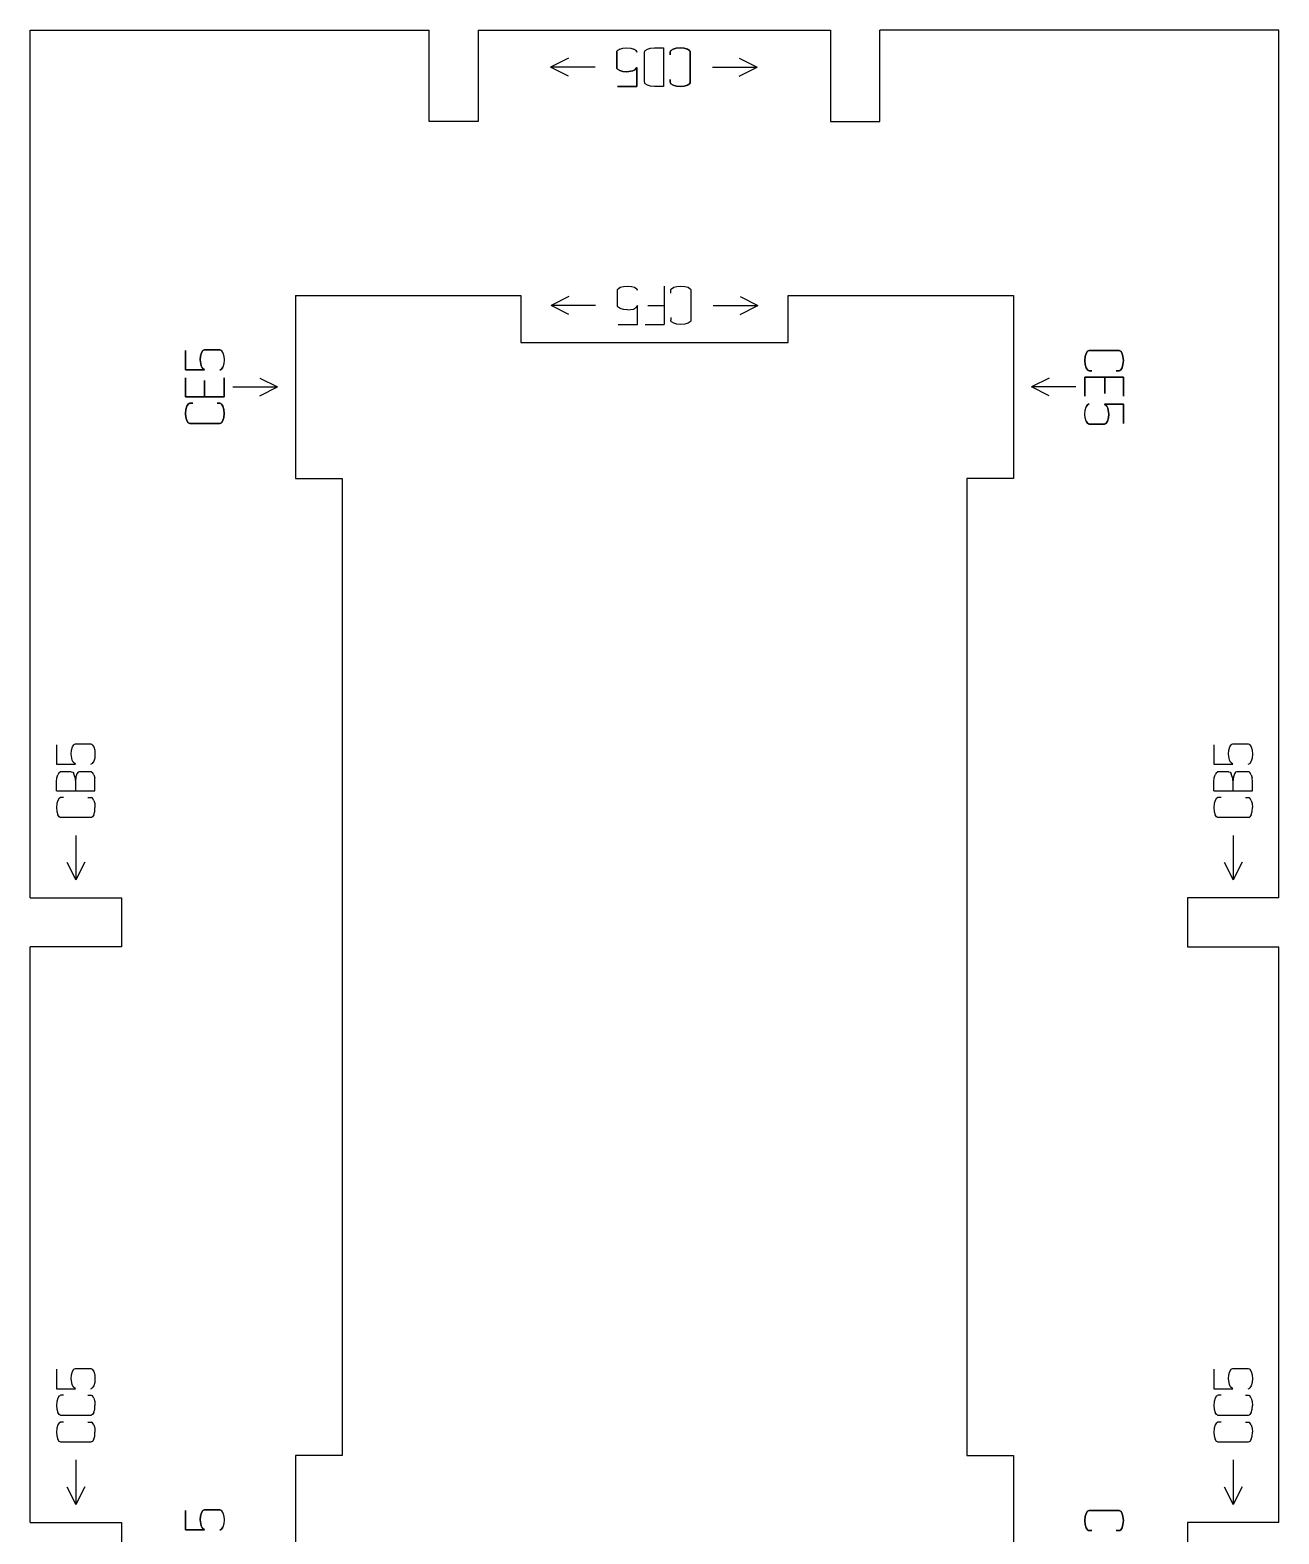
# Model space of a CAD drawing. Header units: millimetres. Extents: x -1249 to -1109, y -87 to 253.
# Drawn here: x -1248.7 to -1108.7, y 84.1 to 252.6 of the extents above; entities that cross this region are included whole.
import ezdxf

# ---------------------------------------------------------------- set-up
doc = ezdxf.new("R2010")
doc.units = ezdxf.units.MM
doc.layers.add('code', color=2, linetype='Continuous')
doc.layers.add('drawings', color=7, linetype='Continuous')

msp = doc.modelspace()

# ---------------------------------------------------------------- linework, layer by layer
at = {"layer": 'code'}
for p, q in [((-1188.32, 249.49), (-1190.32, 248.49)), ((-1182.88, 250.26), (-1182.9, 250.16)), ((-1182.9, 250.16), (-1182.88, 250.26)), ((-1182.9, 250.16), (-1182.9, 248.45)), ((-1182.9, 248.45), (-1182.9, 250.16)), ((-1182.81, 250.34), (-1182.88, 250.26)), ((-1182.88, 250.26), (-1182.81, 250.34)), ((-1182.57, 250.5), (-1182.81, 250.34)), ((-1182.81, 250.34), (-1182.57, 250.5)), ((-1182.57, 250.5), (-1182.21, 250.61)), ((-1182.21, 250.61), (-1181.77, 250.64)), ((-1181.77, 250.64), (-1181.33, 250.61)), ((-1181.33, 250.61), (-1180.97, 250.5)), ((-1180.97, 250.5), (-1180.73, 250.34)), ((-1180.73, 250.34), (-1180.97, 250.5)), ((-1180.73, 250.34), (-1180.67, 250.26)), ((-1180.67, 250.26), (-1180.73, 250.34)), ((-1180.67, 250.26), (-1180.65, 250.16)), ((-1180.65, 250.16), (-1180.67, 250.26)), ((-1179.79, 250.16), (-1179.77, 250.26)), ((-1179.79, 246.81), (-1179.79, 250.16)), ((-1179.77, 250.26), (-1179.71, 250.35)), ((-1179.71, 250.35), (-1179.47, 250.5)), ((-1179.47, 250.5), (-1179.11, 250.61)), ((-1179.11, 250.61), (-1178.67, 250.64)), ((-1178.67, 250.64), (-1177.65, 250.64)), ((-1177.65, 250.64), (-1177.65, 246.33)), ((-1176.91, 250.16), (-1176.89, 250.26)), ((-1176.89, 250.26), (-1176.91, 250.16)), ((-1176.91, 249.85), (-1176.91, 250.16)), ((-1176.91, 250.16), (-1176.91, 249.85)), ((-1176.89, 250.26), (-1176.83, 250.35)), ((-1176.83, 250.35), (-1176.89, 250.26)), ((-1176.83, 250.35), (-1176.58, 250.5)), ((-1176.58, 250.5), (-1176.83, 250.35)), ((-1176.58, 250.5), (-1176.23, 250.61)), ((-1176.23, 250.61), (-1176.58, 250.5)), ((-1176.23, 250.61), (-1175.78, 250.64)), ((-1175.78, 250.64), (-1176.23, 250.61)), ((-1175.78, 250.64), (-1175.34, 250.61)), ((-1175.34, 250.61), (-1175.78, 250.64)), ((-1175.34, 250.61), (-1174.98, 250.5)), ((-1174.98, 250.5), (-1175.34, 250.61)), ((-1174.98, 250.5), (-1174.74, 250.35)), ((-1174.74, 250.35), (-1174.98, 250.5)), ((-1174.74, 250.35), (-1174.68, 250.26)), ((-1174.68, 250.26), (-1174.74, 250.35)), ((-1174.68, 250.26), (-1174.66, 250.16)), ((-1174.66, 250.16), (-1174.68, 250.26)), ((-1174.66, 250.16), (-1174.66, 246.81)), ((-1174.66, 246.81), (-1174.66, 250.16)), ((-1169.16, 249.49), (-1167.16, 248.49)), ((-1185.32, 248.49), (-1190.32, 248.49)), ((-1188.32, 247.49), (-1190.32, 248.49)), ((-1182.9, 248.45), (-1182.88, 248.35)), ((-1182.88, 248.35), (-1182.9, 248.45)), ((-1182.88, 248.35), (-1182.81, 248.26)), ((-1182.81, 248.26), (-1182.88, 248.35)), ((-1182.81, 248.26), (-1182.57, 248.11)), ((-1182.57, 248.11), (-1182.81, 248.26)), ((-1182.57, 248.11), (-1182.21, 248)), ((-1182.21, 248), (-1182.57, 248.11)), ((-1182.21, 248), (-1181.77, 247.97)), ((-1181.77, 247.97), (-1182.21, 248)), ((-1181.77, 247.97), (-1181.1, 248.07)), ((-1181.1, 248.07), (-1181.77, 247.97)), ((-1181.1, 248.07), (-1180.87, 248.19)), ((-1180.87, 248.19), (-1181.1, 248.07)), ((-1180.87, 248.19), (-1180.65, 248.45)), ((-1180.65, 248.45), (-1180.87, 248.19)), ((-1180.65, 248.45), (-1180.65, 246.33)), ((-1180.65, 246.33), (-1180.65, 248.45)), ((-1172.16, 248.49), (-1167.16, 248.49)), ((-1169.16, 247.49), (-1167.16, 248.49)), ((-1180.65, 246.33), (-1182.82, 246.33)), ((-1182.82, 246.33), (-1180.65, 246.33)), ((-1179.77, 246.72), (-1179.79, 246.81)), ((-1179.71, 246.63), (-1179.77, 246.72)), ((-1179.47, 246.48), (-1179.71, 246.63)), ((-1179.1, 246.37), (-1179.47, 246.48)), ((-1178.67, 246.33), (-1179.1, 246.37)), ((-1177.65, 246.33), (-1178.67, 246.33)), ((-1176.91, 246.81), (-1176.91, 247.12)), ((-1176.91, 247.12), (-1176.91, 246.81)), ((-1176.89, 246.72), (-1176.91, 246.81)), ((-1176.91, 246.81), (-1176.89, 246.72)), ((-1176.83, 246.63), (-1176.89, 246.72)), ((-1176.89, 246.72), (-1176.83, 246.63)), ((-1176.58, 246.48), (-1176.83, 246.63)), ((-1176.83, 246.63), (-1176.58, 246.48)), ((-1176.22, 246.37), (-1176.58, 246.48)), ((-1176.58, 246.48), (-1176.22, 246.37)), ((-1175.78, 246.33), (-1176.22, 246.37)), ((-1176.22, 246.37), (-1175.78, 246.33)), ((-1175.34, 246.37), (-1175.78, 246.33)), ((-1175.78, 246.33), (-1175.34, 246.37)), ((-1174.98, 246.48), (-1175.34, 246.37)), ((-1175.34, 246.37), (-1174.98, 246.48)), ((-1174.74, 246.63), (-1174.98, 246.48)), ((-1174.98, 246.48), (-1174.74, 246.63)), ((-1174.68, 246.72), (-1174.74, 246.63)), ((-1174.74, 246.63), (-1174.68, 246.72)), ((-1174.66, 246.81), (-1174.68, 246.72)), ((-1174.68, 246.72), (-1174.66, 246.81)), ((-1188.27, 222.77), (-1190.27, 221.77)), ((-1182.82, 223.47), (-1182.8, 223.56)), ((-1182.82, 221.76), (-1182.82, 223.47)), ((-1182.8, 223.56), (-1182.74, 223.65)), ((-1182.74, 223.65), (-1182.5, 223.81)), ((-1182.5, 223.81), (-1182.14, 223.91)), ((-1182.14, 223.91), (-1181.7, 223.95)), ((-1181.7, 223.95), (-1181.26, 223.91)), ((-1181.26, 223.91), (-1180.9, 223.81)), ((-1180.9, 223.81), (-1180.66, 223.65)), ((-1180.66, 223.65), (-1180.6, 223.56)), ((-1180.58, 223.47), (-1180.6, 223.56)), ((-1177.58, 223.95), (-1177.58, 221.77)), ((-1176.84, 223.47), (-1176.82, 223.56)), ((-1176.84, 223.16), (-1176.84, 223.47)), ((-1176.82, 223.56), (-1176.75, 223.65)), ((-1176.75, 223.65), (-1176.51, 223.81)), ((-1176.51, 223.81), (-1176.16, 223.91)), ((-1176.16, 223.91), (-1175.71, 223.95)), ((-1175.71, 223.95), (-1175.27, 223.91)), ((-1175.27, 223.91), (-1174.91, 223.81)), ((-1174.91, 223.81), (-1174.67, 223.66)), ((-1174.67, 223.66), (-1174.61, 223.57)), ((-1174.61, 223.57), (-1174.59, 223.47)), ((-1174.59, 223.47), (-1174.59, 220.12)), ((-1169.08, 222.77), (-1167.08, 221.77)), ((-1185.27, 221.77), (-1190.27, 221.77)), ((-1188.27, 220.77), (-1190.27, 221.77)), ((-1182.8, 221.66), (-1182.82, 221.76)), ((-1182.74, 221.57), (-1182.8, 221.66)), ((-1182.5, 221.42), (-1182.74, 221.57)), ((-1182.14, 221.31), (-1182.5, 221.42)), ((-1181.7, 221.28), (-1182.14, 221.31)), ((-1181.7, 221.28), (-1181.03, 221.38)), ((-1181.03, 221.38), (-1180.79, 221.5)), ((-1180.58, 221.76), (-1180.79, 221.5)), ((-1180.58, 219.64), (-1180.58, 221.76)), ((-1179.41, 221.77), (-1177.58, 221.77)), ((-1177.58, 221.77), (-1177.58, 219.64)), ((-1172.08, 221.77), (-1167.08, 221.77)), ((-1169.08, 220.77), (-1167.08, 221.77)), ((-1182.75, 219.64), (-1180.58, 219.64)), ((-1179.71, 219.64), (-1177.58, 219.64)), ((-1176.84, 220.43), (-1176.84, 220.12)), ((-1176.82, 220.03), (-1176.84, 220.12)), ((-1176.75, 219.94), (-1176.82, 220.03)), ((-1176.51, 219.78), (-1176.75, 219.94)), ((-1176.15, 219.68), (-1176.51, 219.78)), ((-1175.71, 219.64), (-1176.15, 219.68)), ((-1175.27, 219.68), (-1175.71, 219.64)), ((-1174.91, 219.78), (-1175.27, 219.68)), ((-1174.67, 219.94), (-1174.91, 219.78)), ((-1174.61, 220.03), (-1174.67, 219.94)), ((-1174.59, 220.12), (-1174.61, 220.03)), ((-1231.23, 214.55), (-1231.23, 216.72)), ((-1231.23, 216.72), (-1231.23, 214.55)), ((-1229.56, 216.11), (-1229.59, 215.67)), ((-1229.59, 215.67), (-1229.56, 216.11)), ((-1229.45, 216.47), (-1229.56, 216.11)), ((-1229.56, 216.11), (-1229.45, 216.47)), ((-1229.29, 216.72), (-1229.45, 216.47)), ((-1229.45, 216.47), (-1229.29, 216.72)), ((-1229.21, 216.78), (-1229.29, 216.72)), ((-1229.29, 216.72), (-1229.21, 216.78)), ((-1229.11, 216.8), (-1229.21, 216.78)), ((-1229.21, 216.78), (-1229.11, 216.8)), ((-1227.4, 216.8), (-1229.11, 216.8)), ((-1229.11, 216.8), (-1227.4, 216.8)), ((-1227.3, 216.78), (-1227.4, 216.8)), ((-1227.4, 216.8), (-1227.3, 216.78)), ((-1227.21, 216.72), (-1227.3, 216.78)), ((-1227.3, 216.78), (-1227.21, 216.72)), ((-1227.06, 216.47), (-1227.21, 216.72)), ((-1227.21, 216.72), (-1227.06, 216.47)), ((-1227.06, 216.47), (-1226.95, 216.11)), ((-1226.95, 216.11), (-1226.92, 215.67)), ((-1130.42, 215.6), (-1130.38, 216.04)), ((-1130.38, 216.04), (-1130.42, 215.6)), ((-1130.38, 216.04), (-1130.28, 216.4)), ((-1130.28, 216.4), (-1130.38, 216.04)), ((-1130.28, 216.4), (-1130.13, 216.64)), ((-1130.13, 216.64), (-1130.28, 216.4)), ((-1130.13, 216.64), (-1130.04, 216.7)), ((-1130.04, 216.7), (-1130.13, 216.64)), ((-1130.04, 216.7), (-1129.94, 216.72)), ((-1129.94, 216.72), (-1130.04, 216.7)), ((-1129.94, 216.72), (-1126.59, 216.72)), ((-1126.59, 216.72), (-1129.94, 216.72)), ((-1126.59, 216.72), (-1126.5, 216.7)), ((-1126.5, 216.7), (-1126.59, 216.72)), ((-1126.5, 216.7), (-1126.41, 216.64)), ((-1126.41, 216.64), (-1126.5, 216.7)), ((-1126.41, 216.64), (-1126.25, 216.4)), ((-1126.25, 216.4), (-1126.41, 216.64)), ((-1126.25, 216.4), (-1126.15, 216.04)), ((-1126.15, 216.04), (-1126.25, 216.4)), ((-1126.15, 216.04), (-1126.11, 215.6)), ((-1126.11, 215.6), (-1126.15, 216.04)), ((-1229.11, 214.55), (-1231.23, 214.55)), ((-1231.23, 214.55), (-1229.11, 214.55)), ((-1229.59, 215.67), (-1229.49, 215)), ((-1229.49, 215), (-1229.59, 215.67)), ((-1229.49, 215), (-1229.36, 214.77)), ((-1229.36, 214.77), (-1229.49, 215)), ((-1229.36, 214.77), (-1229.11, 214.55)), ((-1229.11, 214.55), (-1229.36, 214.77)), ((-1227.3, 214.57), (-1227.4, 214.55)), ((-1227.4, 214.55), (-1227.3, 214.57)), ((-1227.21, 214.63), (-1227.3, 214.57)), ((-1227.3, 214.57), (-1227.21, 214.63)), ((-1227.06, 214.87), (-1227.21, 214.63)), ((-1227.21, 214.63), (-1227.06, 214.87)), ((-1226.95, 215.23), (-1227.06, 214.87)), ((-1226.92, 215.67), (-1226.95, 215.23)), ((-1130.38, 215.15), (-1130.42, 215.6)), ((-1130.42, 215.6), (-1130.38, 215.15)), ((-1130.28, 214.8), (-1130.38, 215.15)), ((-1130.38, 215.15), (-1130.28, 214.8)), ((-1130.12, 214.55), (-1130.28, 214.8)), ((-1130.28, 214.8), (-1130.12, 214.55)), ((-1130.03, 214.49), (-1130.12, 214.55)), ((-1130.12, 214.55), (-1130.03, 214.49)), ((-1129.94, 214.47), (-1130.03, 214.49)), ((-1130.03, 214.49), (-1129.94, 214.47)), ((-1129.63, 214.47), (-1129.94, 214.47)), ((-1129.94, 214.47), (-1129.63, 214.47)), ((-1126.59, 214.47), (-1126.9, 214.47)), ((-1126.9, 214.47), (-1126.59, 214.47)), ((-1126.5, 214.49), (-1126.59, 214.47)), ((-1126.59, 214.47), (-1126.5, 214.49)), ((-1126.41, 214.55), (-1126.5, 214.49)), ((-1126.5, 214.49), (-1126.41, 214.55)), ((-1126.25, 214.8), (-1126.41, 214.55)), ((-1126.41, 214.55), (-1126.25, 214.8)), ((-1126.15, 215.16), (-1126.25, 214.8)), ((-1126.25, 214.8), (-1126.15, 215.16)), ((-1126.11, 215.6), (-1126.15, 215.16)), ((-1126.15, 215.16), (-1126.11, 215.6)), ((-1231.23, 211.55), (-1231.23, 213.68)), ((-1231.23, 213.68), (-1231.23, 211.55)), ((-1229.13, 211.55), (-1229.13, 213.38)), ((-1229.13, 213.38), (-1229.13, 211.55)), ((-1226.92, 211.55), (-1226.92, 213.68)), ((-1226.92, 213.68), (-1226.92, 211.55)), ((-1225.92, 212.64), (-1220.92, 212.64)), ((-1222.92, 213.64), (-1220.92, 212.64)), ((-1222.92, 211.64), (-1220.92, 212.64)), ((-1134.42, 213.64), (-1136.42, 212.64)), ((-1131.42, 212.64), (-1136.42, 212.64)), ((-1134.42, 211.64), (-1136.42, 212.64)), ((-1130.42, 213.73), (-1126.11, 213.73)), ((-1128.2, 213.73), (-1130.42, 213.73)), ((-1130.42, 213.73), (-1130.42, 211.6)), ((-1130.42, 211.6), (-1130.42, 213.73)), ((-1126.11, 213.73), (-1128.2, 213.73)), ((-1128.2, 213.73), (-1128.2, 211.9)), ((-1128.2, 211.9), (-1128.2, 213.73)), ((-1126.11, 213.73), (-1126.11, 211.6)), ((-1126.11, 211.6), (-1126.11, 213.73)), ((-1226.92, 211.55), (-1231.23, 211.55)), ((-1231.23, 211.55), (-1229.13, 211.55)), ((-1231.08, 210.48), (-1230.93, 210.73)), ((-1230.93, 210.73), (-1231.08, 210.48)), ((-1230.93, 210.73), (-1230.84, 210.79)), ((-1230.84, 210.79), (-1230.93, 210.73)), ((-1230.84, 210.79), (-1230.75, 210.81)), ((-1230.75, 210.81), (-1230.84, 210.79)), ((-1230.75, 210.81), (-1230.44, 210.81)), ((-1230.44, 210.81), (-1230.75, 210.81)), ((-1229.13, 211.55), (-1226.92, 211.55)), ((-1227.7, 210.81), (-1227.4, 210.81)), ((-1227.4, 210.81), (-1227.7, 210.81)), ((-1227.4, 210.81), (-1227.3, 210.79)), ((-1227.3, 210.79), (-1227.4, 210.81)), ((-1227.3, 210.79), (-1227.21, 210.73)), ((-1227.21, 210.73), (-1227.3, 210.79)), ((-1227.21, 210.73), (-1227.06, 210.48)), ((-1227.06, 210.48), (-1227.21, 210.73)), ((-1130.12, 210.65), (-1130.03, 210.71)), ((-1130.03, 210.71), (-1130.12, 210.65)), ((-1130.03, 210.71), (-1129.94, 210.73)), ((-1129.94, 210.73), (-1130.03, 210.71)), ((-1127.97, 210.51), (-1128.23, 210.73)), ((-1128.23, 210.73), (-1126.11, 210.73)), ((-1126.11, 210.73), (-1128.23, 210.73)), ((-1128.23, 210.73), (-1127.97, 210.51)), ((-1126.11, 210.73), (-1126.11, 208.56)), ((-1126.11, 208.56), (-1126.11, 210.73)), ((-1231.23, 209.68), (-1231.19, 210.12)), ((-1231.19, 210.12), (-1231.23, 209.68)), ((-1231.19, 209.25), (-1231.23, 209.68)), ((-1231.23, 209.68), (-1231.19, 209.25)), ((-1231.19, 210.12), (-1231.08, 210.48)), ((-1231.08, 210.48), (-1231.19, 210.12)), ((-1231.08, 208.88), (-1231.19, 209.25)), ((-1231.19, 209.25), (-1231.08, 208.88)), ((-1227.06, 210.48), (-1226.95, 210.13)), ((-1226.95, 210.13), (-1227.06, 210.48)), ((-1226.95, 209.24), (-1227.06, 208.88)), ((-1227.06, 208.88), (-1226.95, 209.24)), ((-1226.95, 210.13), (-1226.92, 209.68)), ((-1226.92, 209.68), (-1226.95, 210.13)), ((-1226.92, 209.68), (-1226.95, 209.24)), ((-1226.95, 209.24), (-1226.92, 209.68)), ((-1130.42, 209.61), (-1130.38, 210.05)), ((-1130.38, 209.17), (-1130.42, 209.61)), ((-1130.38, 210.05), (-1130.28, 210.41)), ((-1130.28, 208.81), (-1130.38, 209.17)), ((-1130.28, 210.41), (-1130.12, 210.65)), ((-1130.12, 210.65), (-1130.28, 210.41)), ((-1127.85, 210.28), (-1127.97, 210.51)), ((-1127.97, 210.51), (-1127.85, 210.28)), ((-1127.89, 208.81), (-1127.78, 209.17)), ((-1127.78, 209.17), (-1127.89, 208.81)), ((-1127.75, 209.61), (-1127.85, 210.28)), ((-1127.85, 210.28), (-1127.75, 209.61)), ((-1127.78, 209.17), (-1127.75, 209.61)), ((-1127.75, 209.61), (-1127.78, 209.17)), ((-1230.93, 208.64), (-1231.08, 208.88)), ((-1231.08, 208.88), (-1230.93, 208.64)), ((-1230.84, 208.58), (-1230.93, 208.64)), ((-1230.93, 208.64), (-1230.84, 208.58)), ((-1230.75, 208.56), (-1230.84, 208.58)), ((-1230.84, 208.58), (-1230.75, 208.56)), ((-1227.4, 208.56), (-1230.75, 208.56)), ((-1230.75, 208.56), (-1227.4, 208.56)), ((-1227.3, 208.58), (-1227.4, 208.56)), ((-1227.4, 208.56), (-1227.3, 208.58)), ((-1227.21, 208.64), (-1227.3, 208.58)), ((-1227.3, 208.58), (-1227.21, 208.64)), ((-1227.06, 208.88), (-1227.21, 208.64)), ((-1227.21, 208.64), (-1227.06, 208.88)), ((-1130.28, 208.81), (-1130.12, 208.57)), ((-1130.12, 208.57), (-1130.28, 208.81)), ((-1130.12, 208.57), (-1130.03, 208.51)), ((-1130.03, 208.51), (-1130.12, 208.57)), ((-1130.03, 208.51), (-1129.94, 208.49)), ((-1129.94, 208.49), (-1130.03, 208.51)), ((-1129.94, 208.49), (-1128.23, 208.49)), ((-1128.23, 208.49), (-1129.94, 208.49)), ((-1128.23, 208.49), (-1128.13, 208.51)), ((-1128.13, 208.51), (-1128.23, 208.49)), ((-1128.13, 208.51), (-1128.04, 208.57)), ((-1128.04, 208.57), (-1128.13, 208.51)), ((-1128.04, 208.57), (-1127.89, 208.81)), ((-1127.89, 208.81), (-1128.04, 208.57)), ((-1245.7, 172.55), (-1245.7, 170.38)), ((-1244.06, 171.5), (-1244.03, 171.94)), ((-1244.03, 171.94), (-1243.92, 172.3)), ((-1243.92, 172.3), (-1243.77, 172.55)), ((-1243.77, 172.55), (-1243.68, 172.61)), ((-1243.68, 172.61), (-1243.58, 172.63)), ((-1243.58, 172.63), (-1241.87, 172.63)), ((-1241.87, 172.63), (-1241.77, 172.61)), ((-1241.77, 172.61), (-1241.69, 172.55)), ((-1241.69, 172.55), (-1241.53, 172.3)), ((-1241.53, 172.3), (-1241.42, 171.94)), ((-1241.42, 171.94), (-1241.39, 171.5)), ((-1115.95, 172.55), (-1115.95, 170.38)), ((-1114.31, 171.5), (-1114.28, 171.94)), ((-1114.28, 171.94), (-1114.17, 172.3)), ((-1114.17, 172.3), (-1114.02, 172.55)), ((-1114.02, 172.55), (-1113.93, 172.61)), ((-1113.93, 172.61), (-1113.83, 172.63)), ((-1113.83, 172.63), (-1112.12, 172.63)), ((-1112.12, 172.63), (-1112.02, 172.61)), ((-1112.02, 172.61), (-1111.94, 172.55)), ((-1111.94, 172.55), (-1111.78, 172.3)), ((-1111.78, 172.3), (-1111.67, 171.94)), ((-1111.67, 171.94), (-1111.64, 171.5)), ((-1245.7, 170.38), (-1243.58, 170.38)), ((-1243.96, 170.83), (-1244.06, 171.5)), ((-1243.84, 170.6), (-1243.96, 170.83)), ((-1243.58, 170.38), (-1243.84, 170.6)), ((-1241.87, 170.38), (-1241.77, 170.4)), ((-1241.69, 170.46), (-1241.77, 170.4)), ((-1241.53, 170.7), (-1241.69, 170.46)), ((-1241.42, 171.06), (-1241.53, 170.7)), ((-1241.39, 171.5), (-1241.42, 171.06)), ((-1115.95, 170.38), (-1113.83, 170.38)), ((-1114.21, 170.83), (-1114.31, 171.5)), ((-1114.09, 170.6), (-1114.21, 170.83)), ((-1113.83, 170.38), (-1114.09, 170.6)), ((-1112.12, 170.38), (-1112.02, 170.4)), ((-1111.94, 170.46), (-1112.02, 170.4)), ((-1111.78, 170.7), (-1111.94, 170.46)), ((-1111.67, 171.06), (-1111.78, 170.7)), ((-1111.64, 171.5), (-1111.67, 171.06)), ((-1245.7, 168.4), (-1245.66, 168.83)), ((-1245.66, 168.83), (-1245.55, 169.19)), ((-1245.4, 169.44), (-1245.55, 169.19)), ((-1245.4, 169.44), (-1245.31, 169.5)), ((-1245.22, 169.52), (-1245.31, 169.5)), ((-1244.05, 169.52), (-1245.22, 169.52)), ((-1244.05, 169.52), (-1243.89, 169.47)), ((-1243.89, 169.47), (-1243.76, 169.29)), ((-1243.65, 168.95), (-1243.76, 169.29)), ((-1243.65, 168.95), (-1243.59, 168.4)), ((-1243.52, 168.96), (-1243.59, 168.4)), ((-1243.41, 169.29), (-1243.52, 168.96)), ((-1243.28, 169.47), (-1243.41, 169.29)), ((-1243.13, 169.52), (-1243.28, 169.47)), ((-1241.87, 169.52), (-1243.13, 169.52)), ((-1241.77, 169.5), (-1241.87, 169.52)), ((-1241.77, 169.5), (-1241.68, 169.44)), ((-1241.53, 169.19), (-1241.68, 169.44)), ((-1241.53, 169.19), (-1241.42, 168.83)), ((-1241.39, 168.4), (-1241.42, 168.83)), ((-1115.95, 168.4), (-1115.91, 168.83)), ((-1115.91, 168.83), (-1115.8, 169.19)), ((-1115.65, 169.44), (-1115.8, 169.19)), ((-1115.65, 169.44), (-1115.56, 169.5)), ((-1115.47, 169.52), (-1115.56, 169.5)), ((-1114.3, 169.52), (-1115.47, 169.52)), ((-1114.3, 169.52), (-1114.14, 169.47)), ((-1114.14, 169.47), (-1114.01, 169.29)), ((-1113.9, 168.95), (-1114.01, 169.29)), ((-1113.9, 168.95), (-1113.84, 168.4)), ((-1113.77, 168.96), (-1113.84, 168.4)), ((-1113.66, 169.29), (-1113.77, 168.96)), ((-1113.53, 169.47), (-1113.66, 169.29)), ((-1113.38, 169.52), (-1113.53, 169.47)), ((-1112.12, 169.52), (-1113.38, 169.52)), ((-1112.02, 169.5), (-1112.12, 169.52)), ((-1112.02, 169.5), (-1111.93, 169.44)), ((-1111.78, 169.19), (-1111.93, 169.44)), ((-1111.78, 169.19), (-1111.67, 168.83)), ((-1111.64, 168.4), (-1111.67, 168.83)), ((-1245.7, 167.38), (-1245.7, 168.4)), ((-1245.7, 167.38), (-1243.59, 167.38)), ((-1243.59, 168.4), (-1243.59, 167.38)), ((-1243.59, 167.38), (-1241.39, 167.38)), ((-1241.39, 167.38), (-1241.39, 168.4)), ((-1115.95, 167.38), (-1115.95, 168.4)), ((-1115.95, 167.38), (-1113.84, 167.38)), ((-1113.84, 168.4), (-1113.84, 167.38)), ((-1113.84, 167.38), (-1111.64, 167.38)), ((-1111.64, 167.38), (-1111.64, 168.4)), ((-1245.66, 165.95), (-1245.7, 165.51)), ((-1245.7, 165.51), (-1245.66, 165.08)), ((-1245.55, 166.31), (-1245.66, 165.95)), ((-1245.4, 166.56), (-1245.55, 166.31)), ((-1245.4, 166.56), (-1245.31, 166.62)), ((-1245.22, 166.64), (-1245.31, 166.62)), ((-1244.91, 166.64), (-1245.22, 166.64)), ((-1242.18, 166.64), (-1241.87, 166.64)), ((-1241.87, 166.64), (-1241.77, 166.62)), ((-1241.68, 166.56), (-1241.77, 166.62)), ((-1241.53, 166.31), (-1241.68, 166.56)), ((-1241.53, 166.31), (-1241.42, 165.96)), ((-1241.42, 165.96), (-1241.39, 165.51)), ((-1241.42, 165.07), (-1241.39, 165.51)), ((-1115.91, 165.95), (-1115.95, 165.51)), ((-1115.95, 165.51), (-1115.91, 165.08)), ((-1115.8, 166.31), (-1115.91, 165.95)), ((-1115.65, 166.56), (-1115.8, 166.31)), ((-1115.65, 166.56), (-1115.56, 166.62)), ((-1115.47, 166.64), (-1115.56, 166.62)), ((-1115.16, 166.64), (-1115.47, 166.64)), ((-1112.43, 166.64), (-1112.12, 166.64)), ((-1112.12, 166.64), (-1112.02, 166.62)), ((-1111.93, 166.56), (-1112.02, 166.62)), ((-1111.78, 166.31), (-1111.93, 166.56)), ((-1111.78, 166.31), (-1111.67, 165.96)), ((-1111.67, 165.96), (-1111.64, 165.51)), ((-1111.67, 165.07), (-1111.64, 165.51)), ((-1245.66, 165.08), (-1245.55, 164.71)), ((-1245.4, 164.47), (-1245.55, 164.71)), ((-1245.31, 164.41), (-1245.4, 164.47)), ((-1245.22, 164.39), (-1245.31, 164.41)), ((-1241.87, 164.39), (-1245.22, 164.39)), ((-1241.77, 164.41), (-1241.87, 164.39)), ((-1241.68, 164.47), (-1241.77, 164.41)), ((-1241.53, 164.71), (-1241.68, 164.47)), ((-1241.53, 164.71), (-1241.42, 165.07)), ((-1115.91, 165.08), (-1115.8, 164.71)), ((-1115.65, 164.47), (-1115.8, 164.71)), ((-1115.56, 164.41), (-1115.65, 164.47)), ((-1115.47, 164.39), (-1115.56, 164.41)), ((-1112.12, 164.39), (-1115.47, 164.39)), ((-1112.02, 164.41), (-1112.12, 164.39)), ((-1111.93, 164.47), (-1112.02, 164.41)), ((-1111.78, 164.71), (-1111.93, 164.47)), ((-1111.78, 164.71), (-1111.67, 165.07)), ((-1243.54, 162.39), (-1243.54, 157.39)), ((-1113.79, 162.39), (-1113.79, 157.39)), ((-1244.54, 159.39), (-1243.54, 157.39)), ((-1242.54, 159.39), (-1243.54, 157.39)), ((-1114.79, 159.39), (-1113.79, 157.39)), ((-1112.79, 159.39), (-1113.79, 157.39)), ((-1245.7, 102.55), (-1245.7, 100.38)), ((-1244.06, 101.5), (-1244.03, 101.94)), ((-1243.96, 100.83), (-1244.06, 101.5)), ((-1244.03, 101.94), (-1243.92, 102.3)), ((-1243.92, 102.3), (-1243.77, 102.55)), ((-1243.77, 102.55), (-1243.68, 102.61)), ((-1243.68, 102.61), (-1243.58, 102.63)), ((-1243.58, 102.63), (-1241.87, 102.63)), ((-1241.87, 102.63), (-1241.77, 102.61)), ((-1241.77, 102.61), (-1241.69, 102.55)), ((-1241.69, 102.55), (-1241.53, 102.3)), ((-1241.53, 102.3), (-1241.42, 101.94)), ((-1241.42, 101.94), (-1241.39, 101.5)), ((-1241.39, 101.5), (-1241.42, 101.06)), ((-1115.95, 102.55), (-1115.95, 100.38)), ((-1114.31, 101.5), (-1114.28, 101.94)), ((-1114.21, 100.83), (-1114.31, 101.5)), ((-1114.28, 101.94), (-1114.17, 102.3)), ((-1114.17, 102.3), (-1114.02, 102.55)), ((-1114.02, 102.55), (-1113.93, 102.61)), ((-1113.93, 102.61), (-1113.83, 102.63)), ((-1113.83, 102.63), (-1112.12, 102.63)), ((-1112.12, 102.63), (-1112.02, 102.61)), ((-1112.02, 102.61), (-1111.94, 102.55)), ((-1111.94, 102.55), (-1111.78, 102.3)), ((-1111.78, 102.3), (-1111.67, 101.94)), ((-1111.67, 101.94), (-1111.64, 101.5)), ((-1111.64, 101.5), (-1111.67, 101.06)), ((-1245.7, 100.38), (-1243.58, 100.38)), ((-1245.4, 99.56), (-1245.55, 99.31)), ((-1245.4, 99.56), (-1245.31, 99.62)), ((-1245.22, 99.64), (-1245.31, 99.62)), ((-1244.91, 99.64), (-1245.22, 99.64)), ((-1243.84, 100.6), (-1243.96, 100.83)), ((-1243.58, 100.38), (-1243.84, 100.6)), ((-1242.18, 99.64), (-1241.87, 99.64)), ((-1241.87, 100.38), (-1241.77, 100.4)), ((-1241.87, 99.64), (-1241.77, 99.62)), ((-1241.69, 100.46), (-1241.77, 100.4)), ((-1241.68, 99.56), (-1241.77, 99.62)), ((-1241.53, 100.7), (-1241.69, 100.46)), ((-1241.53, 99.31), (-1241.68, 99.56)), ((-1241.42, 101.06), (-1241.53, 100.7)), ((-1115.95, 100.38), (-1113.83, 100.38)), ((-1115.65, 99.56), (-1115.8, 99.31)), ((-1115.65, 99.56), (-1115.56, 99.62)), ((-1115.47, 99.64), (-1115.56, 99.62)), ((-1115.16, 99.64), (-1115.47, 99.64)), ((-1114.09, 100.6), (-1114.21, 100.83)), ((-1113.83, 100.38), (-1114.09, 100.6)), ((-1112.43, 99.64), (-1112.12, 99.64)), ((-1112.12, 100.38), (-1112.02, 100.4)), ((-1112.12, 99.64), (-1112.02, 99.62)), ((-1111.94, 100.46), (-1112.02, 100.4)), ((-1111.93, 99.56), (-1112.02, 99.62)), ((-1111.78, 100.7), (-1111.94, 100.46)), ((-1111.78, 99.31), (-1111.93, 99.56)), ((-1111.67, 101.06), (-1111.78, 100.7)), ((-1245.66, 98.95), (-1245.7, 98.51)), ((-1245.7, 98.51), (-1245.66, 98.08)), ((-1245.55, 99.31), (-1245.66, 98.95)), ((-1245.66, 98.08), (-1245.55, 97.71)), ((-1241.53, 99.31), (-1241.42, 98.96)), ((-1241.53, 97.71), (-1241.42, 98.07)), ((-1241.42, 98.96), (-1241.39, 98.51)), ((-1241.42, 98.07), (-1241.39, 98.51)), ((-1115.91, 98.95), (-1115.95, 98.51)), ((-1115.95, 98.51), (-1115.91, 98.08)), ((-1115.8, 99.31), (-1115.91, 98.95)), ((-1115.91, 98.08), (-1115.8, 97.71)), ((-1111.78, 99.31), (-1111.67, 98.96)), ((-1111.78, 97.71), (-1111.67, 98.07)), ((-1111.67, 98.96), (-1111.64, 98.51)), ((-1111.67, 98.07), (-1111.64, 98.51)), ((-1245.55, 96.31), (-1245.66, 95.95)), ((-1245.4, 97.47), (-1245.55, 97.71)), ((-1245.4, 96.56), (-1245.55, 96.31)), ((-1245.31, 97.41), (-1245.4, 97.47)), ((-1245.4, 96.56), (-1245.31, 96.62)), ((-1245.22, 97.39), (-1245.31, 97.41)), ((-1245.22, 96.64), (-1245.31, 96.62)), ((-1241.87, 97.39), (-1245.22, 97.39)), ((-1244.91, 96.64), (-1245.22, 96.64)), ((-1242.18, 96.64), (-1241.87, 96.64)), ((-1241.77, 97.41), (-1241.87, 97.39)), ((-1241.87, 96.64), (-1241.77, 96.62)), ((-1241.68, 97.47), (-1241.77, 97.41)), ((-1241.68, 96.56), (-1241.77, 96.62)), ((-1241.53, 97.71), (-1241.68, 97.47)), ((-1241.53, 96.31), (-1241.68, 96.56)), ((-1241.53, 96.31), (-1241.42, 95.96)), ((-1115.8, 96.31), (-1115.91, 95.95)), ((-1115.65, 97.47), (-1115.8, 97.71)), ((-1115.65, 96.56), (-1115.8, 96.31)), ((-1115.56, 97.41), (-1115.65, 97.47)), ((-1115.65, 96.56), (-1115.56, 96.62)), ((-1115.47, 97.39), (-1115.56, 97.41)), ((-1115.47, 96.64), (-1115.56, 96.62)), ((-1112.12, 97.39), (-1115.47, 97.39)), ((-1115.16, 96.64), (-1115.47, 96.64)), ((-1112.43, 96.64), (-1112.12, 96.64)), ((-1112.02, 97.41), (-1112.12, 97.39)), ((-1112.12, 96.64), (-1112.02, 96.62)), ((-1111.93, 97.47), (-1112.02, 97.41)), ((-1111.93, 96.56), (-1112.02, 96.62)), ((-1111.78, 97.71), (-1111.93, 97.47)), ((-1111.78, 96.31), (-1111.93, 96.56)), ((-1111.78, 96.31), (-1111.67, 95.96)), ((-1245.66, 95.95), (-1245.7, 95.51)), ((-1245.7, 95.51), (-1245.66, 95.08)), ((-1245.66, 95.08), (-1245.55, 94.71)), ((-1245.4, 94.47), (-1245.55, 94.71)), ((-1245.31, 94.41), (-1245.4, 94.47)), ((-1245.22, 94.39), (-1245.31, 94.41)), ((-1241.87, 94.39), (-1245.22, 94.39)), ((-1241.77, 94.41), (-1241.87, 94.39)), ((-1241.68, 94.47), (-1241.77, 94.41)), ((-1241.53, 94.71), (-1241.68, 94.47)), ((-1241.53, 94.71), (-1241.42, 95.07)), ((-1241.42, 95.96), (-1241.39, 95.51)), ((-1241.42, 95.07), (-1241.39, 95.51)), ((-1115.91, 95.95), (-1115.95, 95.51)), ((-1115.95, 95.51), (-1115.91, 95.08)), ((-1115.91, 95.08), (-1115.8, 94.71)), ((-1115.65, 94.47), (-1115.8, 94.71)), ((-1115.56, 94.41), (-1115.65, 94.47)), ((-1115.47, 94.39), (-1115.56, 94.41)), ((-1112.12, 94.39), (-1115.47, 94.39)), ((-1112.02, 94.41), (-1112.12, 94.39)), ((-1111.93, 94.47), (-1112.02, 94.41)), ((-1111.78, 94.71), (-1111.93, 94.47)), ((-1111.78, 94.71), (-1111.67, 95.07)), ((-1111.67, 95.96), (-1111.64, 95.51)), ((-1111.67, 95.07), (-1111.64, 95.51)), ((-1243.54, 92.39), (-1243.54, 87.39)), ((-1113.79, 92.39), (-1113.79, 87.39)), ((-1244.54, 89.39), (-1243.54, 87.39)), ((-1242.54, 89.39), (-1243.54, 87.39)), ((-1114.79, 89.39), (-1113.79, 87.39)), ((-1112.79, 89.39), (-1113.79, 87.39)), ((-1231.23, 84.55), (-1231.23, 86.72)), ((-1231.23, 86.72), (-1231.23, 84.55)), ((-1229.56, 86.11), (-1229.59, 85.67)), ((-1229.59, 85.67), (-1229.56, 86.11)), ((-1229.45, 86.47), (-1229.56, 86.11)), ((-1229.56, 86.11), (-1229.45, 86.47)), ((-1229.29, 86.72), (-1229.45, 86.47)), ((-1229.45, 86.47), (-1229.29, 86.72)), ((-1229.21, 86.78), (-1229.29, 86.72)), ((-1229.29, 86.72), (-1229.21, 86.78)), ((-1229.11, 86.8), (-1229.21, 86.78)), ((-1229.21, 86.78), (-1229.11, 86.8)), ((-1227.4, 86.8), (-1229.11, 86.8)), ((-1229.11, 86.8), (-1227.4, 86.8)), ((-1227.3, 86.78), (-1227.4, 86.8)), ((-1227.4, 86.8), (-1227.3, 86.78)), ((-1227.21, 86.72), (-1227.3, 86.78)), ((-1227.3, 86.78), (-1227.21, 86.72)), ((-1227.06, 86.47), (-1227.21, 86.72)), ((-1227.21, 86.72), (-1227.06, 86.47)), ((-1227.06, 86.47), (-1226.95, 86.11)), ((-1226.95, 86.11), (-1226.92, 85.67)), ((-1130.42, 85.6), (-1130.38, 86.04)), ((-1130.38, 86.04), (-1130.42, 85.6)), ((-1130.38, 86.04), (-1130.28, 86.4)), ((-1130.28, 86.4), (-1130.38, 86.04)), ((-1130.28, 86.4), (-1130.13, 86.64)), ((-1130.13, 86.64), (-1130.28, 86.4)), ((-1130.13, 86.64), (-1130.04, 86.7)), ((-1130.04, 86.7), (-1130.13, 86.64)), ((-1130.04, 86.7), (-1129.94, 86.72)), ((-1129.94, 86.72), (-1130.04, 86.7)), ((-1129.94, 86.72), (-1126.59, 86.72)), ((-1126.59, 86.72), (-1129.94, 86.72)), ((-1126.59, 86.72), (-1126.5, 86.7)), ((-1126.5, 86.7), (-1126.59, 86.72)), ((-1126.5, 86.7), (-1126.41, 86.64)), ((-1126.41, 86.64), (-1126.5, 86.7)), ((-1126.41, 86.64), (-1126.25, 86.4)), ((-1126.25, 86.4), (-1126.41, 86.64)), ((-1126.25, 86.4), (-1126.15, 86.04)), ((-1126.15, 86.04), (-1126.25, 86.4)), ((-1126.15, 86.04), (-1126.11, 85.6)), ((-1126.11, 85.6), (-1126.15, 86.04)), ((-1229.11, 84.55), (-1231.23, 84.55)), ((-1231.23, 84.55), (-1229.11, 84.55)), ((-1229.59, 85.67), (-1229.49, 85)), ((-1229.49, 85), (-1229.59, 85.67)), ((-1229.49, 85), (-1229.36, 84.77)), ((-1229.36, 84.77), (-1229.49, 85)), ((-1229.36, 84.77), (-1229.11, 84.55)), ((-1229.11, 84.55), (-1229.36, 84.77)), ((-1227.3, 84.57), (-1227.4, 84.55)), ((-1227.4, 84.55), (-1227.3, 84.57)), ((-1227.21, 84.63), (-1227.3, 84.57)), ((-1227.3, 84.57), (-1227.21, 84.63)), ((-1227.06, 84.87), (-1227.21, 84.63)), ((-1227.21, 84.63), (-1227.06, 84.87)), ((-1226.95, 85.23), (-1227.06, 84.87)), ((-1226.92, 85.67), (-1226.95, 85.23)), ((-1130.38, 85.15), (-1130.42, 85.6)), ((-1130.42, 85.6), (-1130.38, 85.15)), ((-1130.28, 84.8), (-1130.38, 85.15)), ((-1130.38, 85.15), (-1130.28, 84.8)), ((-1130.12, 84.55), (-1130.28, 84.8)), ((-1130.28, 84.8), (-1130.12, 84.55)), ((-1130.03, 84.49), (-1130.12, 84.55)), ((-1130.12, 84.55), (-1130.03, 84.49)), ((-1129.94, 84.47), (-1130.03, 84.49)), ((-1130.03, 84.49), (-1129.94, 84.47)), ((-1129.63, 84.47), (-1129.94, 84.47)), ((-1129.94, 84.47), (-1129.63, 84.47)), ((-1126.59, 84.47), (-1126.9, 84.47)), ((-1126.9, 84.47), (-1126.59, 84.47)), ((-1126.5, 84.49), (-1126.59, 84.47)), ((-1126.59, 84.47), (-1126.5, 84.49)), ((-1126.41, 84.55), (-1126.5, 84.49)), ((-1126.5, 84.49), (-1126.41, 84.55)), ((-1126.25, 84.8), (-1126.41, 84.55)), ((-1126.41, 84.55), (-1126.25, 84.8)), ((-1126.15, 85.16), (-1126.25, 84.8)), ((-1126.25, 84.8), (-1126.15, 85.16)), ((-1126.11, 85.6), (-1126.15, 85.16)), ((-1126.15, 85.16), (-1126.11, 85.6))]:
    msp.add_line(p, q, dxfattribs=at)
at = {"layer": 'drawings'}
for p, q in [((-1248.67, 252.64), (-1203.92, 252.64)), ((-1248.67, 155.39), (-1248.67, 252.64)), ((-1203.92, 242.39), (-1203.92, 252.64)), ((-1198.42, 252.64), (-1198.42, 242.39)), ((-1198.42, 252.64), (-1158.92, 252.64)), ((-1158.92, 252.64), (-1158.92, 242.39)), ((-1108.67, 252.64), (-1153.42, 252.64)), ((-1153.42, 242.39), (-1153.42, 252.64)), ((-1108.67, 155.39), (-1108.67, 252.64)), ((-1198.42, 242.39), (-1203.92, 242.39)), ((-1158.92, 242.39), (-1153.42, 242.39)), ((-1218.92, 222.89), (-1218.92, 202.39)), ((-1218.92, 222.89), (-1193.67, 222.89)), ((-1193.67, 222.89), (-1193.67, 217.64)), ((-1163.67, 217.64), (-1163.67, 222.89)), ((-1163.67, 222.89), (-1138.42, 222.89)), ((-1138.42, 222.89), (-1138.42, 202.39)), ((-1193.67, 217.64), (-1163.67, 217.64)), ((-1218.92, 202.39), (-1213.67, 202.39)), ((-1213.67, 202.39), (-1213.67, 92.89)), ((-1143.67, 202.39), (-1143.67, 92.89)), ((-1138.42, 202.39), (-1143.67, 202.39)), ((-1248.67, 155.39), (-1238.42, 155.39)), ((-1238.42, 155.39), (-1238.42, 149.89)), ((-1118.92, 155.39), (-1118.92, 149.89)), ((-1108.67, 155.39), (-1118.92, 155.39)), ((-1238.42, 149.89), (-1248.67, 149.89)), ((-1248.67, 85.39), (-1248.67, 149.89)), ((-1118.92, 149.89), (-1108.67, 149.89)), ((-1108.67, 85.39), (-1108.67, 149.89)), ((-1213.67, 92.89), (-1218.92, 92.89)), ((-1218.92, 92.89), (-1218.92, 72.39)), ((-1143.67, 92.89), (-1138.42, 92.89)), ((-1138.42, 92.89), (-1138.42, 72.39)), ((-1248.67, 85.39), (-1238.42, 85.39)), ((-1238.42, 85.39), (-1238.42, 79.89)), ((-1118.92, 85.39), (-1118.92, 79.89)), ((-1108.67, 85.39), (-1118.92, 85.39))]:
    msp.add_line(p, q, dxfattribs=at)

doc.saveas('drawing.dxf')
